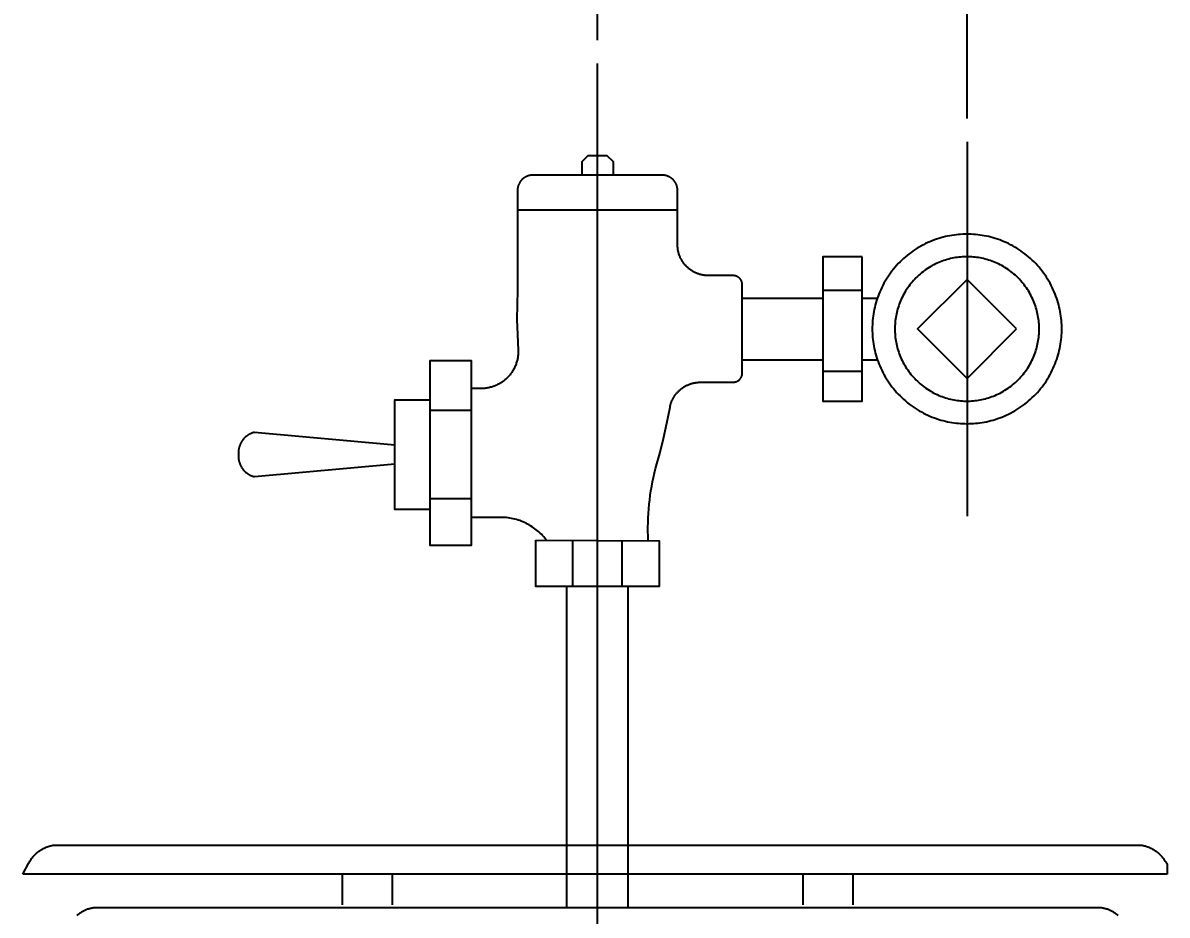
# Model space of a CAD drawing. Header units: millimetres. Extents: x 0 to 1800, y -67 to 2530.
# Drawn here: x 1157.3 to 1528.9, y 494.9 to 784.7 of the extents above; entities that cross this region are included whole.
import ezdxf
from ezdxf.lldxf.tags import DXFTag

# ---------------------------------------------------------------- set-up
doc = ezdxf.new("R2010")
doc.units = ezdxf.units.MM
for name, color, linetype in [('내부선 및 부속', 4, 'Continuous'), ('외형선', 3, 'Continuous'), ('중심선', 1, 'DASHED'), ('치수선', 7, 'Continuous')]:
    doc.layers.add(name, color=color, linetype=linetype)
doc.styles.add('____', font='')
doc.styles.get('____').set_extended_font_data('굴림')
tags = doc.linetypes.add('DASHDOT', pattern=[70, 31, -13, 13, -13]).pattern_tags.tags
tags[10:11] = [DXFTag(74, 4), DXFTag(75, 0), DXFTag(340, '0'), DXFTag(46, 0.0), DXFTag(50, 0.0), DXFTag(44, 0.0), DXFTag(45, 0.0)]
tags[8:9] = [DXFTag(74, 4), DXFTag(75, 0), DXFTag(340, '0'), DXFTag(46, 0.0), DXFTag(50, 0.0), DXFTag(44, 0.0), DXFTag(45, 0.0)]
tags[6:7] = [DXFTag(74, 4), DXFTag(75, 0), DXFTag(340, '0'), DXFTag(46, 0.0), DXFTag(50, 0.0), DXFTag(44, 0.0), DXFTag(45, 0.0)]
tags[4:5] = [DXFTag(74, 4), DXFTag(75, 0), DXFTag(340, '0'), DXFTag(46, 0.0), DXFTag(50, 0.0), DXFTag(44, 0.0), DXFTag(45, 0.0)]
tags = doc.linetypes.add('DASHED', pattern=[25.72, 12.86, -12.86]).pattern_tags.tags
tags[6:7] = [DXFTag(74, 4), DXFTag(75, 0), DXFTag(340, '0'), DXFTag(46, 0.0), DXFTag(50, 0.0), DXFTag(44, 0.0), DXFTag(45, 0.0)]
tags[4:5] = [DXFTag(74, 4), DXFTag(75, 0), DXFTag(340, '0'), DXFTag(46, 0.0), DXFTag(50, 0.0), DXFTag(44, 0.0), DXFTag(45, 0.0)]
doc.dimstyles.new('MSADIM', dxfattribs={"dimtxt": 33, "dimasz": 17, "dimexe": 10, "dimexo": 7.5, "dimgap": 10, "dimtad": 0, "dimtih": 1, "dimtoh": 1, "dimdec": 0, "dimzin": 1, "dimdsep": 46, "dimtxsty": '____', "dimcen": 11.25, "dimadec": 0, "dimazin": 0, "dimtfac": 1, "dimtdec": 0, "dimtix": 1, "dimtmove": 0, "dimatfit": 3, "dimfxl": 0, "dimtolj": 1, "dimtzin": 1, "dimarcsym": 0})

# ---------------------------------------------------------------- blocks, each defined once
blk = doc.blocks.new('*D32')
at = {"layer": '치수선', "color": 0, "linetype": 'Continuous', "lineweight": -2}
for p, q in [((1343.94, 779.03), (1343.94, 841.81)), ((1463.94, 753.57), (1463.94, 841.81)), ((1326.94, 831.81), (1309.94, 831.81)), ((1343.94, 831.81), (1368, 831.81)), ((1463.94, 831.81), (1439.87, 831.81)), ((1480.94, 831.81), (1497.94, 831.81))]:
    blk.add_line(p, q, dxfattribs=at)
at = {"layer": '치수선', "color": 0, "linetype": 'Continuous'}
for points in [[(1326.94, 834.64), (1326.94, 828.98), (1343.94, 831.81)], [(1480.94, 834.64), (1480.94, 828.98), (1463.94, 831.81)]]:
    blk.add_solid(points, dxfattribs=at)
at = {"layer": '치수선', "color": 0, "linetype": 'Continuous', "insert": (1403.94, 831.81), "char_height": 25, "attachment_point": 5, "style": '____'}
blk.add_mtext('\\A1;120', dxfattribs=at)

msp = doc.modelspace()

# ---------------------------------------------------------------- linework, layer by layer
at = {"layer": '내부선 및 부속', "linetype": 'Continuous'}
for points in [[(1349.08, 735.24), (1349.08, 739.53), (1347.08, 741.53), (1340.8, 741.53), (1338.8, 739.53), (1338.8, 735.24)], [(1362.79, 639.96), (1364.16, 644.84), (1365.4, 649.76), (1366.49, 654.72), (1367.48, 659.91), (1367.52, 660.1), (1367.56, 660.3), (1367.61, 660.5), (1367.67, 660.7), (1367.73, 660.9), (1367.79, 661.1), (1367.86, 661.3), (1367.93, 661.5), (1368.01, 661.7), (1368.09, 661.9), (1368.18, 662.1), (1368.27, 662.29), (1368.36, 662.49), (1368.46, 662.68), (1368.57, 662.88), (1368.68, 663.07), (1368.8, 663.26), (1368.92, 663.45), (1369.04, 663.63), (1369.17, 663.81), (1369.3, 663.99), (1369.44, 664.17), (1369.58, 664.35), (1369.73, 664.52), (1369.88, 664.69), (1370.03, 664.86), (1370.19, 665.02), (1370.35, 665.18), (1370.52, 665.34), (1370.68, 665.49), (1370.86, 665.64), (1371.03, 665.78), (1371.21, 665.92), (1371.39, 666.06), (1371.58, 666.19), (1371.77, 666.32), (1371.96, 666.44), (1372.15, 666.56), (1372.35, 666.67), (1372.54, 666.78), (1372.74, 666.88), (1372.94, 666.98), (1373.15, 667.08), (1373.35, 667.17), (1373.56, 667.25), (1373.76, 667.33), (1373.97, 667.41), (1374.18, 667.48), (1374.39, 667.55), (1374.6, 667.61), (1374.8, 667.66), (1375.01, 667.72), (1375.22, 667.76), (1375.43, 667.8), (1375.64, 667.84), (1375.85, 667.87), (1376.06, 667.9), (1376.27, 667.92), (1376.47, 667.94), (1376.68, 667.96), (1376.88, 667.97), (1377.09, 667.98), (1388.02, 667.98), (1388.09, 667.98), (1388.15, 667.98), (1388.22, 667.99), (1388.29, 668), (1388.36, 668), (1388.43, 668.02), (1388.5, 668.03), (1388.57, 668.04), (1388.64, 668.06), (1388.71, 668.07), (1388.78, 668.09), (1388.85, 668.11), (1388.92, 668.14), (1388.99, 668.16), (1389.06, 668.19), (1389.13, 668.22), (1389.19, 668.25), (1389.26, 668.28), (1389.33, 668.31), (1389.4, 668.35), (1389.46, 668.39), (1389.53, 668.42), (1389.59, 668.47), (1389.66, 668.51), (1389.72, 668.55), (1389.78, 668.6), (1389.84, 668.65), (1389.9, 668.7), (1389.96, 668.75), (1390.02, 668.8), (1390.07, 668.86), (1390.13, 668.91), (1390.18, 668.97), (1390.23, 669.03), (1390.28, 669.09), (1390.33, 669.15), (1390.38, 669.21), (1390.42, 669.27), (1390.46, 669.34), (1390.5, 669.4), (1390.54, 669.47), (1390.58, 669.53), (1390.62, 669.6), (1390.65, 669.67), (1390.68, 669.74), (1390.71, 669.8), (1390.74, 669.87), (1390.77, 669.94), (1390.79, 670.01), (1390.82, 670.08), (1390.84, 670.15), (1390.86, 670.22), (1390.87, 670.29), (1390.89, 670.36), (1390.9, 670.43), (1390.91, 670.5), (1390.92, 670.57), (1390.93, 670.64), (1390.94, 670.71), (1390.95, 670.78), (1390.95, 670.84), (1390.95, 670.91), (1390.95, 699.62), (1390.95, 699.68), (1390.95, 699.75), (1390.95, 699.82), (1390.94, 699.89), (1390.93, 699.95), (1390.92, 700.02), (1390.91, 700.09), (1390.9, 700.16), (1390.89, 700.23), (1390.87, 700.3), (1390.86, 700.37), (1390.84, 700.44), (1390.82, 700.51), (1390.79, 700.58), (1390.77, 700.65), (1390.74, 700.72), (1390.71, 700.79), (1390.68, 700.86), (1390.65, 700.93), (1390.62, 700.99), (1390.58, 701.06), (1390.54, 701.13), (1390.5, 701.19), (1390.46, 701.26), (1390.42, 701.32), (1390.38, 701.38), (1390.33, 701.45), (1390.28, 701.51), (1390.23, 701.57), (1390.18, 701.63), (1390.13, 701.68), (1390.07, 701.74), (1390.02, 701.79), (1389.96, 701.84), (1389.9, 701.9), (1389.84, 701.95), (1389.78, 701.99), (1389.72, 702.04), (1389.66, 702.08), (1389.59, 702.13), (1389.53, 702.17), (1389.46, 702.21), (1389.4, 702.25), (1389.33, 702.28), (1389.26, 702.32), (1389.19, 702.35), (1389.13, 702.38), (1389.06, 702.41), (1388.99, 702.43), (1388.92, 702.46), (1388.85, 702.48), (1388.78, 702.5), (1388.71, 702.52), (1388.64, 702.54), (1388.57, 702.55), (1388.5, 702.57), (1388.43, 702.58), (1388.36, 702.59), (1388.29, 702.6), (1388.22, 702.6), (1388.15, 702.61), (1388.09, 702.61), (1388.02, 702.62), (1379.71, 702.62), (1379.49, 702.63), (1379.27, 702.64), (1379.04, 702.66), (1378.81, 702.68), (1378.58, 702.71), (1378.35, 702.74), (1378.12, 702.78), (1377.88, 702.83), (1377.65, 702.88), (1377.42, 702.94), (1377.19, 703), (1376.95, 703.07), (1376.72, 703.15), (1376.49, 703.23), (1376.26, 703.32), (1376.03, 703.41), (1375.8, 703.51), (1375.57, 703.62), (1375.34, 703.73), (1375.12, 703.85), (1374.9, 703.98), (1374.68, 704.11), (1374.46, 704.25), (1374.25, 704.39), (1374.04, 704.54), (1373.84, 704.69), (1373.63, 704.85), (1373.44, 705.02), (1373.24, 705.19), (1373.05, 705.36), (1372.87, 705.55), (1372.69, 705.73), (1372.51, 705.92), (1372.34, 706.11), (1372.17, 706.31), (1372.01, 706.52), (1371.86, 706.72), (1371.71, 706.93), (1371.57, 707.14), (1371.43, 707.36), (1371.3, 707.58), (1371.17, 707.8), (1371.05, 708.02), (1370.94, 708.25), (1370.83, 708.48), (1370.73, 708.71), (1370.64, 708.94), (1370.55, 709.17), (1370.47, 709.4), (1370.39, 709.63), (1370.32, 709.86), (1370.26, 710.1), (1370.2, 710.33), (1370.15, 710.56), (1370.1, 710.8), (1370.06, 711.03), (1370.03, 711.26), (1370, 711.49), (1369.98, 711.72), (1369.96, 711.94), (1369.95, 712.17), (1369.94, 712.39), (1369.94, 730.35), (1369.93, 730.46), (1369.93, 730.58), (1369.92, 730.69), (1369.9, 730.81), (1369.89, 730.92), (1369.87, 731.04), (1369.85, 731.15), (1369.83, 731.27), (1369.8, 731.38), (1369.78, 731.5), (1369.74, 731.62), (1369.71, 731.73), (1369.67, 731.85), (1369.63, 731.97), (1369.59, 732.08), (1369.54, 732.2), (1369.49, 732.31), (1369.43, 732.43), (1369.38, 732.54), (1369.32, 732.65), (1369.26, 732.76), (1369.19, 732.87), (1369.12, 732.98), (1369.05, 733.08), (1368.98, 733.19), (1368.9, 733.29), (1368.82, 733.39), (1368.74, 733.49), (1368.65, 733.59), (1368.56, 733.68), (1368.47, 733.78), (1368.38, 733.87), (1368.28, 733.96), (1368.19, 734.04), (1368.09, 734.12), (1367.99, 734.2), (1367.88, 734.28), (1367.78, 734.35), (1367.67, 734.43), (1367.56, 734.5), (1367.46, 734.56), (1367.35, 734.62), (1367.23, 734.68), (1367.12, 734.74), (1367.01, 734.79), (1366.89, 734.84), (1366.78, 734.89), (1366.66, 734.93), (1366.55, 734.98), (1366.43, 735.01), (1366.31, 735.05), (1366.2, 735.08), (1366.08, 735.11), (1365.96, 735.14), (1365.85, 735.16), (1365.73, 735.18), (1365.62, 735.2), (1365.5, 735.21), (1365.39, 735.22), (1365.27, 735.23), (1365.16, 735.24), (1365.05, 735.24), (1322.94, 735.24), (1322.83, 735.24), (1322.71, 735.24), (1322.6, 735.23), (1322.49, 735.22), (1322.37, 735.21), (1322.26, 735.2), (1322.14, 735.18), (1322.03, 735.16), (1321.91, 735.14), (1321.79, 735.11), (1321.68, 735.08), (1321.56, 735.05), (1321.44, 735.01), (1321.33, 734.98), (1321.21, 734.93), (1321.1, 734.89), (1320.98, 734.84), (1320.87, 734.79), (1320.75, 734.74), (1320.64, 734.68), (1320.53, 734.62), (1320.42, 734.56), (1320.31, 734.5), (1320.2, 734.43), (1320.09, 734.35), (1319.99, 734.28), (1319.89, 734.2), (1319.79, 734.12), (1319.69, 734.04), (1319.59, 733.96), (1319.49, 733.87), (1319.4, 733.78), (1319.31, 733.68), (1319.22, 733.59), (1319.14, 733.49), (1319.06, 733.39), (1318.98, 733.29), (1318.9, 733.19), (1318.82, 733.08), (1318.75, 732.98), (1318.68, 732.87), (1318.62, 732.76), (1318.55, 732.65), (1318.5, 732.54), (1318.44, 732.43), (1318.39, 732.31), (1318.34, 732.2), (1318.29, 732.08), (1318.24, 731.97), (1318.2, 731.85), (1318.16, 731.73), (1318.13, 731.62), (1318.1, 731.5), (1318.07, 731.38), (1318.04, 731.27), (1318.02, 731.15), (1318, 731.04), (1317.98, 730.92), (1317.97, 730.81), (1317.96, 730.69), (1317.95, 730.58), (1317.94, 730.46), (1317.94, 730.35), (1317.94, 697.89)], [(1317.94, 723.92), (1369.94, 723.92)], [(1494.71, 685.3), (1494.71, 685.98), (1494.68, 686.67), (1494.64, 687.36), (1494.59, 688.06), (1494.52, 688.77), (1494.43, 689.47), (1494.32, 690.18), (1494.2, 690.9), (1494.06, 691.61), (1493.9, 692.33), (1493.72, 693.05), (1493.53, 693.77), (1493.31, 694.48), (1493.08, 695.2), (1492.82, 695.91), (1492.55, 696.63), (1492.26, 697.33), (1491.95, 698.04), (1491.62, 698.74), (1491.28, 699.43), (1490.91, 700.12), (1490.52, 700.8), (1490.12, 701.47), (1489.7, 702.14), (1489.26, 702.79), (1488.8, 703.44), (1488.32, 704.07), (1487.83, 704.7), (1487.32, 705.31), (1486.8, 705.9), (1486.26, 706.49), (1485.7, 707.06), (1485.13, 707.62), (1484.54, 708.16), (1483.95, 708.68), (1483.34, 709.19), (1482.71, 709.68), (1482.08, 710.16), (1481.43, 710.62), (1480.78, 711.06), (1480.11, 711.48), (1479.44, 711.88), (1478.76, 712.27), (1478.07, 712.64), (1477.38, 712.98), (1476.68, 713.31), (1475.97, 713.62), (1475.27, 713.91), (1474.55, 714.18), (1473.84, 714.44), (1473.12, 714.67), (1472.41, 714.89), (1471.69, 715.08), (1470.97, 715.26), (1470.25, 715.42), (1469.54, 715.56), (1468.82, 715.68), (1468.11, 715.79), (1467.41, 715.88), (1466.7, 715.95), (1466, 716), (1465.31, 716.04), (1464.62, 716.07), (1463.94, 716.07), (1463.25, 716.07), (1462.56, 716.04), (1461.87, 716), (1461.17, 715.95), (1460.47, 715.88), (1459.76, 715.79), (1459.05, 715.68), (1458.34, 715.56), (1457.62, 715.42), (1456.9, 715.26), (1456.19, 715.08), (1455.47, 714.89), (1454.75, 714.67), (1454.03, 714.44), (1453.32, 714.18), (1452.61, 713.91), (1451.9, 713.62), (1451.19, 713.31), (1450.5, 712.98), (1449.8, 712.64), (1449.11, 712.27), (1448.43, 711.88), (1447.76, 711.48), (1447.1, 711.06), (1446.44, 710.62), (1445.8, 710.16), (1445.16, 709.68), (1444.54, 709.19), (1443.93, 708.68), (1443.33, 708.16), (1442.74, 707.62), (1442.17, 707.06), (1441.62, 706.49), (1441.08, 705.9), (1440.55, 705.31), (1440.04, 704.7), (1439.55, 704.07), (1439.08, 703.44), (1438.62, 702.79), (1438.18, 702.14), (1437.75, 701.47), (1437.35, 700.8), (1436.96, 700.12), (1436.6, 699.43), (1436.25, 698.74), (1435.92, 698.04), (1435.61, 697.33), (1435.32, 696.63), (1435.05, 695.91), (1434.8, 695.2), (1434.56, 694.48), (1434.35, 693.77), (1434.15, 693.05), (1433.97, 692.33), (1433.81, 691.61), (1433.67, 690.9), (1433.55, 690.18), (1433.44, 689.47), (1433.36, 688.77), (1433.28, 688.06), (1433.23, 687.36), (1433.19, 686.67), (1433.17, 685.98), (1433.16, 685.3), (1433.17, 684.61), (1433.19, 683.92), (1433.23, 683.23), (1433.28, 682.53), (1433.36, 681.83), (1433.44, 681.12), (1433.55, 680.41), (1433.67, 679.7), (1433.81, 678.98), (1433.97, 678.26), (1434.15, 677.55), (1434.35, 676.83), (1434.56, 676.11), (1434.8, 675.39), (1435.05, 674.68), (1435.32, 673.97), (1435.61, 673.26), (1435.92, 672.55), (1436.25, 671.86), (1436.6, 671.16), (1436.96, 670.47), (1437.35, 669.79), (1437.75, 669.12), (1438.18, 668.46), (1438.62, 667.8), (1439.08, 667.16), (1439.55, 666.52), (1440.04, 665.9), (1440.55, 665.29), (1441.08, 664.69), (1441.62, 664.1), (1442.17, 663.53), (1442.74, 662.98), (1443.33, 662.44), (1443.93, 661.91), (1444.54, 661.4), (1445.16, 660.91), (1445.8, 660.43), (1446.44, 659.98), (1447.1, 659.54), (1447.76, 659.11), (1448.43, 658.71), (1449.11, 658.32), (1449.8, 657.96), (1450.5, 657.61), (1451.19, 657.28), (1451.9, 656.97), (1452.61, 656.68), (1453.32, 656.41), (1454.03, 656.16), (1454.75, 655.92), (1455.47, 655.71), (1456.19, 655.51), (1456.9, 655.33), (1457.62, 655.17), (1458.34, 655.03), (1459.05, 654.91), (1459.76, 654.8), (1460.47, 654.72), (1461.17, 654.64), (1461.87, 654.59), (1462.56, 654.55), (1463.25, 654.53), (1463.94, 654.52), (1464.62, 654.53), (1465.31, 654.55), (1466, 654.59), (1466.7, 654.64), (1467.41, 654.72), (1468.11, 654.8), (1468.82, 654.91), (1469.54, 655.03), (1470.25, 655.17), (1470.97, 655.33), (1471.69, 655.51), (1472.41, 655.71), (1473.12, 655.92), (1473.84, 656.16), (1474.55, 656.41), (1475.27, 656.68), (1475.97, 656.97), (1476.68, 657.28), (1477.38, 657.61), (1478.07, 657.96), (1478.76, 658.32), (1479.44, 658.71), (1480.11, 659.11), (1480.78, 659.54), (1481.43, 659.98), (1482.08, 660.43), (1482.71, 660.91), (1483.34, 661.4), (1483.95, 661.91), (1484.54, 662.44), (1485.13, 662.98), (1485.7, 663.53), (1486.26, 664.1), (1486.8, 664.69), (1487.32, 665.29), (1487.83, 665.9), (1488.32, 666.52), (1488.8, 667.16), (1489.26, 667.8), (1489.7, 668.46), (1490.12, 669.12), (1490.52, 669.79), (1490.91, 670.47), (1491.28, 671.16), (1491.62, 671.86), (1491.95, 672.55), (1492.26, 673.26), (1492.55, 673.97), (1492.82, 674.68), (1493.08, 675.39), (1493.31, 676.11), (1493.53, 676.83), (1493.72, 677.55), (1493.9, 678.26), (1494.06, 678.98), (1494.2, 679.7), (1494.32, 680.41), (1494.43, 681.12), (1494.52, 681.83), (1494.59, 682.53), (1494.64, 683.23), (1494.68, 683.92), (1494.71, 684.61), (1494.71, 685.3)], [(1429.9, 708.73), (1417.07, 708.73), (1417.07, 661.86), (1429.9, 661.86), (1429.9, 708.73)], [(1487.37, 685.3), (1487.37, 685.82), (1487.35, 686.34), (1487.32, 686.87), (1487.28, 687.4), (1487.22, 687.94), (1487.16, 688.48), (1487.08, 689.02), (1486.98, 689.56), (1486.87, 690.11), (1486.75, 690.65), (1486.62, 691.2), (1486.47, 691.75), (1486.31, 692.29), (1486.13, 692.84), (1485.93, 693.38), (1485.73, 693.92), (1485.51, 694.46), (1485.27, 695), (1485.02, 695.53), (1484.76, 696.06), (1484.48, 696.58), (1484.18, 697.1), (1483.87, 697.62), (1483.55, 698.12), (1483.22, 698.62), (1482.87, 699.11), (1482.51, 699.59), (1482.13, 700.07), (1481.74, 700.53), (1481.34, 700.99), (1480.93, 701.43), (1480.51, 701.87), (1480.07, 702.29), (1479.63, 702.7), (1479.17, 703.1), (1478.71, 703.49), (1478.23, 703.87), (1477.75, 704.23), (1477.26, 704.58), (1476.76, 704.91), (1476.26, 705.23), (1475.74, 705.54), (1475.22, 705.84), (1474.7, 706.12), (1474.17, 706.38), (1473.64, 706.63), (1473.1, 706.87), (1472.56, 707.09), (1472.02, 707.29), (1471.48, 707.49), (1470.93, 707.67), (1470.39, 707.83), (1469.84, 707.98), (1469.29, 708.11), (1468.75, 708.23), (1468.2, 708.34), (1467.66, 708.44), (1467.12, 708.52), (1466.58, 708.58), (1466.04, 708.64), (1465.51, 708.68), (1464.98, 708.71), (1464.46, 708.73), (1463.94, 708.73), (1463.42, 708.73), (1462.89, 708.71), (1462.36, 708.68), (1461.83, 708.64), (1461.3, 708.58), (1460.76, 708.52), (1460.22, 708.44), (1459.67, 708.34), (1459.13, 708.23), (1458.58, 708.11), (1458.03, 707.98), (1457.49, 707.83), (1456.94, 707.67), (1456.4, 707.49), (1455.85, 707.29), (1455.31, 707.09), (1454.77, 706.87), (1454.23, 706.63), (1453.7, 706.38), (1453.17, 706.12), (1452.65, 705.84), (1452.13, 705.54), (1451.62, 705.23), (1451.11, 704.91), (1450.61, 704.58), (1450.12, 704.23), (1449.64, 703.87), (1449.16, 703.49), (1448.7, 703.1), (1448.24, 702.7), (1447.8, 702.29), (1447.36, 701.87), (1446.94, 701.43), (1446.53, 700.99), (1446.13, 700.53), (1445.74, 700.07), (1445.37, 699.59), (1445, 699.11), (1444.66, 698.62), (1444.32, 698.12), (1444, 697.62), (1443.69, 697.1), (1443.4, 696.58), (1443.12, 696.06), (1442.85, 695.53), (1442.6, 695), (1442.37, 694.46), (1442.15, 693.92), (1441.94, 693.38), (1441.75, 692.84), (1441.57, 692.29), (1441.4, 691.75), (1441.26, 691.2), (1441.12, 690.65), (1441, 690.11), (1440.89, 689.56), (1440.8, 689.02), (1440.72, 688.48), (1440.65, 687.94), (1440.6, 687.4), (1440.55, 686.87), (1440.52, 686.34), (1440.51, 685.82), (1440.5, 685.3), (1440.51, 684.78), (1440.52, 684.25), (1440.55, 683.72), (1440.6, 683.19), (1440.65, 682.66), (1440.72, 682.12), (1440.8, 681.58), (1440.89, 681.03), (1441, 680.49), (1441.12, 679.94), (1441.26, 679.39), (1441.4, 678.85), (1441.57, 678.3), (1441.75, 677.76), (1441.94, 677.21), (1442.15, 676.67), (1442.37, 676.13), (1442.6, 675.59), (1442.85, 675.06), (1443.12, 674.53), (1443.4, 674.01), (1443.69, 673.49), (1444, 672.98), (1444.32, 672.47), (1444.66, 671.97), (1445, 671.48), (1445.37, 671), (1445.74, 670.52), (1446.13, 670.06), (1446.53, 669.6), (1446.94, 669.16), (1447.36, 668.72), (1447.8, 668.3), (1448.24, 667.89), (1448.7, 667.49), (1449.16, 667.1), (1449.64, 666.73), (1450.12, 666.36), (1450.61, 666.02), (1451.11, 665.68), (1451.62, 665.36), (1452.13, 665.05), (1452.65, 664.76), (1453.17, 664.48), (1453.7, 664.21), (1454.23, 663.96), (1454.77, 663.73), (1455.31, 663.51), (1455.85, 663.3), (1456.4, 663.11), (1456.94, 662.93), (1457.49, 662.76), (1458.03, 662.62), (1458.58, 662.48), (1459.13, 662.36), (1459.67, 662.25), (1460.22, 662.16), (1460.76, 662.08), (1461.3, 662.01), (1461.83, 661.95), (1462.36, 661.91), (1462.89, 661.88), (1463.42, 661.87), (1463.94, 661.86), (1464.46, 661.87), (1464.98, 661.88), (1465.51, 661.91), (1466.04, 661.95), (1466.58, 662.01), (1467.12, 662.08), (1467.66, 662.16), (1468.2, 662.25), (1468.75, 662.36), (1469.29, 662.48), (1469.84, 662.62), (1470.39, 662.76), (1470.93, 662.93), (1471.48, 663.11), (1472.02, 663.3), (1472.56, 663.51), (1473.1, 663.73), (1473.64, 663.96), (1474.17, 664.21), (1474.7, 664.48), (1475.22, 664.76), (1475.74, 665.05), (1476.26, 665.36), (1476.76, 665.68), (1477.26, 666.02), (1477.75, 666.36), (1478.23, 666.73), (1478.71, 667.1), (1479.17, 667.49), (1479.63, 667.89), (1480.07, 668.3), (1480.51, 668.72), (1480.93, 669.16), (1481.34, 669.6), (1481.74, 670.06), (1482.13, 670.52), (1482.51, 671), (1482.87, 671.48), (1483.22, 671.97), (1483.55, 672.47), (1483.87, 672.98), (1484.18, 673.49), (1484.48, 674.01), (1484.76, 674.53), (1485.02, 675.06), (1485.27, 675.59), (1485.51, 676.13), (1485.73, 676.67), (1485.93, 677.21), (1486.13, 677.76), (1486.31, 678.3), (1486.47, 678.85), (1486.62, 679.39), (1486.75, 679.94), (1486.87, 680.49), (1486.98, 681.03), (1487.08, 681.58), (1487.16, 682.12), (1487.22, 682.66), (1487.28, 683.19), (1487.32, 683.72), (1487.35, 684.25), (1487.37, 684.78), (1487.37, 685.3)], [(1480.03, 685.3), (1463.94, 701.39), (1447.84, 685.3), (1463.94, 669.2), (1480.03, 685.3)], [(1317.94, 697.89), (1317.79, 693.1), (1317.78, 688.31), (1317.9, 683.51), (1318.16, 678.43), (1318.17, 678.13), (1318.17, 677.83), (1318.17, 677.52), (1318.15, 677.22), (1318.13, 676.91), (1318.1, 676.61), (1318.06, 676.3), (1318.02, 676), (1317.96, 675.7), (1317.9, 675.39), (1317.83, 675.09), (1317.75, 674.79), (1317.67, 674.49), (1317.57, 674.19), (1317.47, 673.9), (1317.36, 673.61), (1317.25, 673.32), (1317.12, 673.03), (1316.99, 672.75), (1316.86, 672.48), (1316.71, 672.2), (1316.56, 671.93), (1316.4, 671.67), (1316.24, 671.41), (1316.07, 671.15), (1315.89, 670.9), (1315.71, 670.66), (1315.52, 670.42), (1315.33, 670.19), (1315.13, 669.96), (1314.93, 669.74), (1314.73, 669.52), (1314.51, 669.31), (1314.29, 669.11), (1314.07, 668.9), (1313.83, 668.71), (1313.6, 668.51), (1313.35, 668.33), (1313.11, 668.15), (1312.85, 667.97), (1312.59, 667.8), (1312.33, 667.64), (1312.06, 667.49), (1311.79, 667.34), (1311.51, 667.2), (1311.23, 667.06), (1310.95, 666.93), (1310.66, 666.81), (1310.37, 666.7), (1310.08, 666.6), (1309.78, 666.5), (1309.49, 666.41), (1309.19, 666.33), (1308.89, 666.25), (1308.59, 666.19), (1308.28, 666.13), (1307.98, 666.08), (1307.68, 666.04), (1307.38, 666), (1307.08, 665.98), (1306.77, 665.96), (1306.47, 665.95), (1302.87, 665.94)], [(1390.95, 695.3), (1417.07, 695.3)], [(1429.9, 697.72), (1417.07, 697.72)], [(1429.9, 695.3), (1434.83, 695.3)], [(1312.81, 624.11), (1302.87, 624.11), (1302.87, 614.96), (1289.59, 614.96), (1289.59, 675.09), (1302.87, 675.09), (1302.87, 624.11)], [(1390.95, 675.3), (1417.07, 675.3)], [(1429.9, 675.3), (1434.83, 675.3)], [(1429.9, 671.42), (1417.07, 671.42)], [(1289.59, 626.71), (1278.11, 626.71), (1278.11, 662.32), (1289.59, 662.32)], [(1302.87, 658.79), (1289.59, 658.79)], [(1232.54, 651.71), (1232.41, 651.67), (1232.27, 651.63), (1232.14, 651.59), (1232, 651.55), (1231.87, 651.5), (1231.73, 651.45), (1231.6, 651.4), (1231.46, 651.34), (1231.33, 651.28), (1231.19, 651.22), (1231.06, 651.16), (1230.93, 651.09), (1230.8, 651.01), (1230.67, 650.94), (1230.54, 650.86), (1230.41, 650.78), (1230.28, 650.69), (1230.16, 650.6), (1230.03, 650.51), (1229.91, 650.42), (1229.79, 650.32), (1229.67, 650.22), (1229.56, 650.12), (1229.44, 650.01), (1229.33, 649.9), (1229.22, 649.79), (1229.11, 649.68), (1229.01, 649.56), (1228.9, 649.44), (1228.8, 649.32), (1228.71, 649.19), (1228.61, 649.07), (1228.52, 648.94), (1228.43, 648.81), (1228.35, 648.68), (1228.27, 648.54), (1228.19, 648.41), (1228.11, 648.27), (1228.04, 648.13), (1227.97, 647.99), (1227.91, 647.85), (1227.84, 647.7), (1227.78, 647.56), (1227.73, 647.42), (1227.68, 647.27), (1227.63, 647.13), (1227.58, 646.98), (1227.54, 646.83), (1227.5, 646.68), (1227.47, 646.54), (1227.44, 646.39), (1227.41, 646.24), (1227.38, 646.1), (1227.36, 645.95), (1227.34, 645.8), (1227.33, 645.66), (1227.32, 645.51), (1227.31, 645.37), (1227.3, 645.22), (1227.3, 645.08), (1227.3, 644.94), (1227.3, 644.79), (1227.31, 644.65), (1227.32, 644.51)], [(1278.07, 647.52), (1232.54, 651.71)], [(1227.32, 644.51), (1227.31, 644.38), (1227.3, 644.24), (1227.3, 644.09), (1227.3, 643.95), (1227.3, 643.81), (1227.31, 643.66), (1227.32, 643.52), (1227.33, 643.37), (1227.34, 643.23), (1227.36, 643.08), (1227.38, 642.93), (1227.41, 642.79), (1227.44, 642.64), (1227.47, 642.49), (1227.5, 642.34), (1227.54, 642.2), (1227.58, 642.05), (1227.63, 641.9), (1227.68, 641.76), (1227.73, 641.61), (1227.78, 641.47), (1227.84, 641.32), (1227.91, 641.18), (1227.97, 641.04), (1228.04, 640.9), (1228.11, 640.76), (1228.19, 640.62), (1228.27, 640.49), (1228.35, 640.35), (1228.43, 640.22), (1228.52, 640.09), (1228.61, 639.96), (1228.71, 639.84), (1228.8, 639.71), (1228.9, 639.59), (1229.01, 639.47), (1229.11, 639.35), (1229.22, 639.24), (1229.33, 639.13), (1229.44, 639.02), (1229.56, 638.91), (1229.67, 638.81), (1229.79, 638.71), (1229.91, 638.61), (1230.03, 638.52), (1230.16, 638.42), (1230.28, 638.34), (1230.41, 638.25), (1230.54, 638.17), (1230.67, 638.09), (1230.8, 638.02), (1230.93, 637.94), (1231.06, 637.87), (1231.19, 637.81), (1231.33, 637.75), (1231.46, 637.69), (1231.6, 637.63), (1231.73, 637.58), (1231.87, 637.53), (1232, 637.48), (1232.14, 637.44), (1232.27, 637.4), (1232.41, 637.36), (1232.54, 637.32)], [(1232.54, 637.32), (1278.07, 641.51)], [(1360.41, 616.54), (1360.35, 618.01), (1360.32, 619.48), (1360.31, 620.96), (1360.34, 622.44), (1360.39, 623.91), (1360.47, 625.39), (1360.58, 626.86), (1360.71, 628.34), (1360.88, 629.81), (1361.07, 631.27), (1361.29, 632.74), (1361.53, 634.19), (1361.81, 635.65), (1362.11, 637.09), (1362.43, 638.53), (1362.79, 639.96)], [(1302.87, 630.16), (1289.59, 630.16)], [(1327.47, 616.54), (1327.14, 616.97), (1326.8, 617.39), (1326.45, 617.8), (1326.09, 618.2), (1325.71, 618.6), (1325.31, 618.98), (1324.91, 619.36), (1324.49, 619.72), (1324.06, 620.08), (1323.61, 620.42), (1323.16, 620.74), (1322.69, 621.06), (1322.22, 621.36), (1321.73, 621.65), (1321.24, 621.92), (1320.74, 622.18), (1320.23, 622.42), (1319.71, 622.65), (1319.19, 622.86), (1318.66, 623.06), (1318.13, 623.23), (1317.59, 623.4), (1317.05, 623.54), (1316.51, 623.67), (1315.96, 623.78), (1315.42, 623.88), (1314.87, 623.96), (1314.33, 624.02), (1313.79, 624.06), (1313.25, 624.09), (1312.71, 624.11), (1312.17, 624.11)], [(1323.94, 616.68), (1363.94, 616.53), (1363.94, 601.67), (1323.94, 601.67), (1323.94, 616.68)], [(1335.94, 601.67), (1335.94, 616.68)], [(1351.94, 601.67), (1351.94, 616.53)], [(1333.94, 497.36), (1333.94, 601.67)], [(1353.94, 497.36), (1353.94, 601.67)], [(1157.33, 508.22), (1159.11, 511.68), (1159.26, 511.97), (1159.43, 512.25), (1159.6, 512.52), (1159.78, 512.8), (1159.97, 513.07), (1160.17, 513.33), (1160.37, 513.59), (1160.59, 513.85), (1160.81, 514.09), (1161.04, 514.34), (1161.28, 514.58), (1161.52, 514.81), (1161.77, 515.03), (1162.03, 515.25), (1162.3, 515.46), (1162.57, 515.66), (1162.84, 515.85), (1163.12, 516.04), (1163.41, 516.21), (1163.7, 516.38), (1163.99, 516.54), (1164.29, 516.69), (1164.59, 516.83), (1164.9, 516.97), (1165.2, 517.09), (1165.51, 517.2), (1165.82, 517.31), (1166.14, 517.4), (1166.45, 517.49), (1166.76, 517.57), (1167.08, 517.64)], [(1167.08, 517.64), (1520.8, 517.64)], [(1520.8, 517.64), (1521.11, 517.57), (1521.43, 517.49), (1521.74, 517.4), (1522.05, 517.31), (1522.36, 517.2), (1522.67, 517.09), (1522.98, 516.97), (1523.28, 516.83), (1523.58, 516.69), (1523.88, 516.54), (1524.17, 516.38), (1524.47, 516.21), (1524.75, 516.04), (1525.03, 515.85), (1525.31, 515.66), (1525.58, 515.46), (1525.84, 515.25), (1526.1, 515.03), (1526.35, 514.81), (1526.6, 514.58), (1526.83, 514.34), (1527.06, 514.09), (1527.29, 513.85), (1527.5, 513.59), (1527.71, 513.33), (1527.9, 513.07), (1528.09, 512.8), (1528.28, 512.52), (1528.45, 512.25), (1528.61, 511.97), (1528.77, 511.68), (1528.91, 511.4)], [(1528.91, 511.4), (1528.91, 508.22)], [(1528.91, 508.22), (1157.33, 508.22)], [(1261.03, 508.22), (1261.03, 498.33)], [(1277.22, 508.22), (1277.22, 498.33)], [(1410.65, 508.22), (1410.65, 498.33)], [(1426.84, 508.22), (1426.84, 498.33)]]:
    msp.add_lwpolyline(points, dxfattribs=at)
at = {"layer": '외형선', "linetype": 'Continuous'}
msp.add_lwpolyline([(1512.99, 494.79), (1512.8, 494.96), (1512.6, 495.13), (1512.4, 495.29), (1512.19, 495.44), (1511.98, 495.59), (1511.77, 495.73), (1511.55, 495.87), (1511.34, 496), (1511.11, 496.13), (1510.89, 496.24), (1510.67, 496.36), (1510.44, 496.46), (1510.21, 496.56), (1509.98, 496.66), (1509.75, 496.75), (1509.52, 496.83), (1509.28, 496.91), (1509.05, 496.98), (1508.82, 497.04), (1508.58, 497.1), (1508.35, 497.15), (1508.12, 497.19), (1507.89, 497.23), (1507.65, 497.27), (1507.43, 497.3), (1507.2, 497.32), (1506.97, 497.34), (1506.74, 497.35), (1506.52, 497.36), (1181.58, 497.36), (1181.35, 497.36), (1181.13, 497.35), (1180.9, 497.34), (1180.68, 497.32), (1180.45, 497.3), (1180.22, 497.27), (1179.99, 497.23), (1179.76, 497.19), (1179.52, 497.15), (1179.29, 497.1), (1179.06, 497.04), (1178.82, 496.98), (1178.59, 496.91), (1178.36, 496.83), (1178.13, 496.75), (1177.89, 496.66), (1177.66, 496.56), (1177.44, 496.46), (1177.21, 496.36), (1176.98, 496.24), (1176.76, 496.13), (1176.54, 496), (1176.32, 495.87), (1176.1, 495.73), (1175.89, 495.59), (1175.68, 495.44), (1175.47, 495.29), (1175.27, 495.13), (1175.07, 494.96), (1174.88, 494.79)], dxfattribs=at)
at = {"layer": '중심선', "linetype": 'DASHDOT'}
msp.add_line((1463.94, 746.07), (1463.94, 624.52), dxfattribs=at)
msp.add_lwpolyline([(1343.94, 230.36), (1343.94, 771.53)], dxfattribs=at)

# ---------------------------------------------------------------- dimensions: what is measured, and where the dimension line sits
at = {"layer": '치수선', "linetype": 'Continuous'}
dim = msp.add_linear_dim(base=(1463.94, 831.81), p1=(1343.94, 771.53), p2=(1463.94, 746.07), dimstyle='MSADIM', override={"dimtxt": 25}, dxfattribs=at)
dim.commit()
dim.dimension.update_dxf_attribs({"geometry": '*D32', "text_midpoint": (1403.94, 831.81)})

doc.saveas('drawing.dxf')
